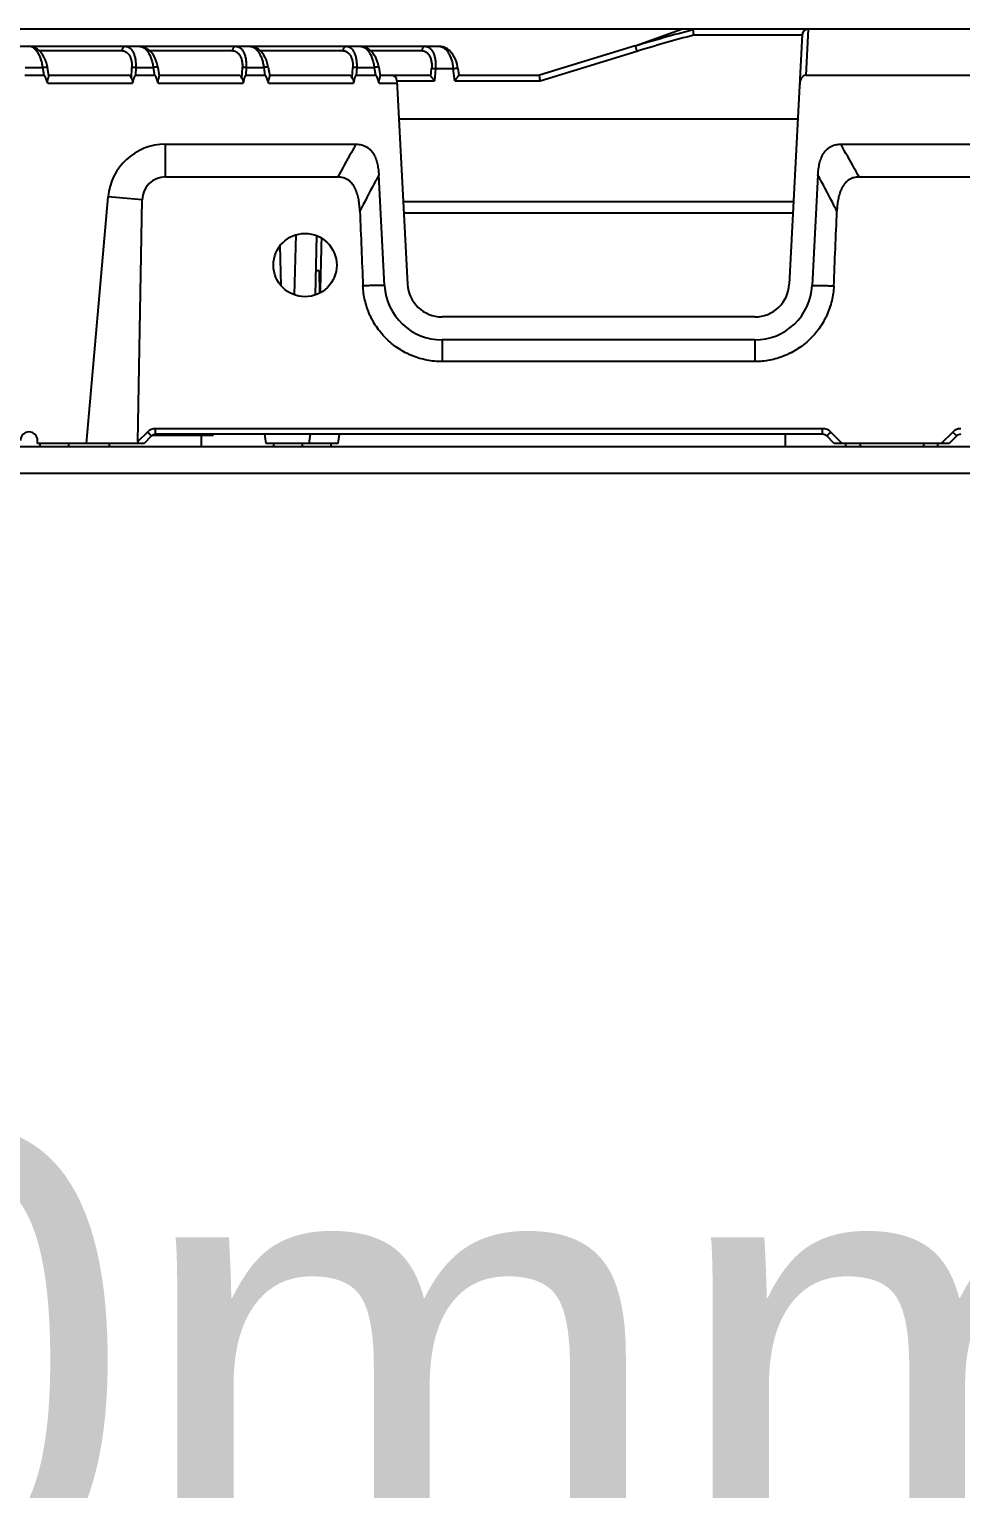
# Model space of a CAD drawing. Header units: millimetres. Extents: x 620 to 19791, y 2539 to 6969.
# Drawn here: x 1534 to 1615, y 4128 to 4254.8 of the extents above; entities that cross this region are included whole.
import ezdxf

# ---------------------------------------------------------------- set-up
doc = ezdxf.new("R2010")
doc.units = ezdxf.units.MM
doc.layers.add('02___PRT_ALL_AXES', color=7, linetype='Continuous')
doc.styles.get("Standard").update_dxf_attribs({"font": 'arial.ttf'})
doc.dimstyles.new('缩小5倍', dxfattribs={"dimtxt": 40, "dimasz": 20, "dimexe": 1, "dimexo": 0.2, "dimgap": 0, "dimtad": 1, "dimtoh": 1, "dimdec": 1, "dimzin": 9, "dimdsep": 46, "dimtxsty": 'Standard', "dimblk": '_FILLED', "dimcen": 0.2, "dimclrd": 256, "dimclre": 256, "dimclrt": 256, "dimadec": 1, "dimazin": 2, "dimtfac": 1, "dimtdec": 1, "dimtofl": 0, "dimtmove": 0, "dimatfit": 3, "dimldrblk": '_FILLED', "dimfxl": 1, "dimtolj": 1, "dimtzin": 0, "dimarcsym": 0})

# ---------------------------------------------------------------- blocks, each defined once
blk = doc.blocks.new('_FILLED')
at = {"color": 0, "linetype": 'ByBlock'}
blk.add_solid([(0, 0), (-1, 0.15), (-1, -0.15)], dxfattribs=at)
blk = doc.blocks.new('*D7')
at = {"lineweight": -2, "transparency": 16777216}
for p, q in [((1383.99, 3988.58), (1383.99, 4108.16)), ((1403.99, 4107.16), (1963.99, 4107.16)), ((1983.99, 3988.58), (1983.99, 4108.16))]:
    blk.add_line(p, q, dxfattribs=at)
at = {"layer": 'Defpoints', "color": 0, "transparency": 16777216}
for p in [(1983.99, 4107.16), (1383.99, 3988.38), (1983.99, 3988.38)]:
    blk.add_point(p, dxfattribs=at)
at = {"lineweight": -2, "transparency": 16777216, "xscale": 20, "yscale": 20, "zscale": 20, "rotation": 180}
blk.add_blockref('_FILLED', (1383.99, 4107.16), dxfattribs=at)
at = {"lineweight": -2, "transparency": 16777216, "xscale": 20, "yscale": 20, "zscale": 20}
blk.add_blockref('_FILLED', (1983.99, 4107.16), dxfattribs=at)
at = {"lineweight": 5, "transparency": 16777216, "insert": (1683.99, 4133.05), "char_height": 40, "attachment_point": 5}
blk.add_mtext('\\A1;600mm [1\'-11 5/8"]', dxfattribs=at)

msp = doc.modelspace()

# ---------------------------------------------------------------- linework, layer by layer
at = {"color": 7, "linetype": 'Continuous'}
for p, q in [((1952.73259, 4254.79345), (1415.70629, 4254.79345)), ((1586.68191, 4253.35059), (1590.69714, 4254.79345)), ((1591.78644, 4254.30653), (1601.20954, 4254.30653)), ((1601.21022, 4254.31961), (1600.07385, 4232.63644)), ((1601.72002, 4254.79345), (1601.51039, 4250.79345)), ((1569.69023, 4253.29345), (1412.97931, 4253.29345)), ((1534.87053, 4252.92831), (1542.06673, 4252.92831)), ((1544.47515, 4252.92831), (1551.67081, 4252.92831)), ((1554.07923, 4252.92831), (1561.27489, 4252.92831)), ((1563.68331, 4252.92831), (1568.1335, 4252.92831)), ((1586.68191, 4253.35059), (1578.35938, 4250.78505)), ((1578.43307, 4250.30653), (1586.82602, 4252.89379)), ((1533.63028, 4250.79345), (1535.29385, 4250.79345)), ((1533.66265, 4251.46776), (1535.18632, 4251.46776)), ((1535.29385, 4250.79345), (1535.18632, 4251.46776)), ((1535.70492, 4250.7209), (1535.58133, 4251.49589)), ((1535.69335, 4250.79345), (1542.5698, 4250.79345)), ((1542.88621, 4250.5417), (1542.93065, 4251.46776)), ((1543.26673, 4251.46776), (1543.23436, 4250.79345)), ((1543.23436, 4250.79345), (1544.89794, 4250.79345)), ((1543.26673, 4251.46776), (1544.7904, 4251.46776)), ((1544.7904, 4251.46776), (1544.89794, 4250.79345)), ((1545.18541, 4251.49589), (1545.309, 4250.7209)), ((1545.29743, 4250.79345), (1552.17388, 4250.79345)), ((1552.49029, 4250.5417), (1552.53474, 4251.46776)), ((1552.87081, 4251.46776), (1552.83844, 4250.79345)), ((1552.83844, 4250.79345), (1554.50202, 4250.79345)), ((1552.87081, 4251.46776), (1554.39448, 4251.46776)), ((1554.39448, 4251.46776), (1554.50202, 4250.79345)), ((1554.78949, 4251.49589), (1554.91308, 4250.7209)), ((1554.90151, 4250.79345), (1561.77796, 4250.79345)), ((1562.09437, 4250.5417), (1562.13882, 4251.46776)), ((1562.47489, 4251.46776), (1562.44252, 4250.79345)), ((1562.44252, 4250.79345), (1564.1061, 4250.79345)), ((1562.47489, 4251.46776), (1563.99857, 4251.46776)), ((1563.99857, 4251.46776), (1564.1061, 4250.79345)), ((1564.39357, 4251.49589), (1564.51716, 4250.7209)), ((1564.50559, 4250.79345), (1568.74826, 4250.79345)), ((1565.96952, 4250.31961), (1566.89625, 4232.63644)), ((1565.9702, 4250.30653), (1569.23644, 4250.30653)), ((1568.93161, 4250.6899), (1568.99083, 4251.37019)), ((1569.32691, 4251.3458), (1569.23644, 4250.30653)), ((1570.87082, 4251.3458), (1569.32691, 4251.3458)), ((1570.99597, 4250.30653), (1570.87082, 4251.3458)), ((1570.99597, 4250.30653), (1578.43307, 4250.30653)), ((1571.26796, 4251.38315), (1571.33991, 4250.78557)), ((1571.33991, 4250.79345), (1578.32863, 4250.79345)), ((1601.51039, 4250.79345), (1631.88589, 4250.79345)), ((1535.61963, 4250.09345), (1542.98844, 4250.09345)), ((1545.22371, 4250.09345), (1552.59252, 4250.09345)), ((1554.82779, 4250.09345), (1562.19661, 4250.09345)), ((1564.43188, 4250.09345), (1565.98137, 4250.09345)), ((1566.14383, 4246.99345), (1600.82627, 4246.99345)), ((1545.84141, 4241.95075), (1545.84141, 4244.79345)), ((1545.84141, 4244.79345), (1562.42832, 4244.79345)), ((1604.54178, 4244.79345), (1665.43641, 4244.79345)), ((1545.84141, 4241.95075), (1560.82038, 4241.95075)), ((1564.89899, 4232.53177), (1564.39745, 4242.10182)), ((1602.57266, 4242.10182), (1602.07111, 4232.53177)), ((1606.14972, 4241.95075), (1662.7193, 4241.95075)), ((1538.98505, 4218.79345), (1540.86044, 4240.22923)), ((1543.82906, 4239.9695), (1540.86044, 4240.22923)), ((1543.452, 4218.95441), (1543.82906, 4239.9695)), ((1600.44894, 4239.79345), (1566.52117, 4239.79345)), ((1600.39653, 4238.79345), (1566.57358, 4238.79345)), ((1557.16875, 4236.91425), (1557.0326, 4231.71506)), ((1558.9808, 4236.85547), (1558.8727, 4231.69487)), ((1555.91743, 4232.48165), (1555.82561, 4235.98807)), ((1559.19938, 4233.79345), (1558.91666, 4233.79345)), ((1559.19938, 4233.79345), (1559.23829, 4231.84728)), ((1597.07797, 4229.79345), (1569.89214, 4229.79345)), ((1569.89214, 4227.79345), (1569.89214, 4225.91057)), ((1597.07797, 4227.79345), (1569.89214, 4227.79345)), ((1597.07797, 4227.79345), (1597.07797, 4225.91057)), ((1597.07797, 4225.91057), (1569.89214, 4225.91057)), ((1544.99216, 4219.59345), (1544.99216, 4220.08036)), ((1602.97795, 4220.08036), (1544.99216, 4220.08036)), ((1602.97795, 4219.59345), (1602.97795, 4220.08036)), ((1534.73505, 4218.79345), (1534.73505, 4219.04345)), ((1543.98505, 4218.79345), (1534.73505, 4218.79345)), ((1534.91505, 4218.79345), (1534.91505, 4218.49345)), ((1537.41505, 4218.79345), (1537.41505, 4218.49345)), ((1540.98505, 4218.49345), (1540.98505, 4218.79345)), ((1544.28505, 4219.78746), (1543.452, 4218.95441)), ((1544.6386, 4219.447), (1543.98505, 4218.79345)), ((1549.98505, 4219.49345), (1544.69275, 4219.49345)), ((1602.97795, 4219.59345), (1544.99216, 4219.59345)), ((1548.98505, 4218.49345), (1548.98505, 4219.49345)), ((1549.98505, 4219.49345), (1549.98505, 4219.59345)), ((1554.61765, 4218.79345), (1554.50087, 4219.59345)), ((1560.85245, 4218.79345), (1554.61765, 4218.79345)), ((1555.23505, 4218.79345), (1555.23505, 4218.49345)), ((1557.73505, 4218.79345), (1557.73505, 4218.49345)), ((1558.35245, 4218.79345), (1558.46923, 4219.59345)), ((1560.23505, 4218.79345), (1560.23505, 4218.49345)), ((1560.85245, 4218.79345), (1560.96923, 4219.59345)), ((1599.73505, 4219.59345), (1599.73505, 4218.49345)), ((1603.98505, 4218.79345), (1603.3315, 4219.447)), ((1604.67907, 4218.79345), (1603.68505, 4219.78746)), ((1613.98505, 4218.79345), (1603.98505, 4218.79345)), ((1604.98505, 4218.49345), (1604.98505, 4218.79345)), ((1606.23505, 4218.79345), (1606.23505, 4218.49345)), ((1611.73505, 4218.79345), (1611.73505, 4218.49345)), ((1612.98505, 4218.49345), (1612.98505, 4218.79345)), ((1614.28505, 4219.78746), (1613.29104, 4218.79345)), ((1614.6386, 4219.447), (1613.98505, 4218.79345)), ((1983.98505, 4218.49345), (1383.98505, 4218.49345)), ((1983.98505, 4216.19345), (1383.98505, 4216.19345))]:
    msp.add_line(p, q, dxfattribs=at)
for points in [[(1535.58133, 4251.49589), (1535.55601, 4251.6337), (1535.49783, 4251.86573), (1535.41888, 4252.09681), (1535.31897, 4252.32146), (1535.19845, 4252.53434), (1535.05782, 4252.73063), (1534.89782, 4252.90553), (1534.72113, 4253.053), (1534.53197, 4253.16769), (1534.33613, 4253.24591), (1534.14095, 4253.28644), (1534.01955, 4253.29345)], [(1545.18541, 4251.49589), (1545.15849, 4251.64136), (1545.0997, 4251.8732), (1545.02021, 4252.10381), (1544.91981, 4252.32787), (1544.79881, 4252.54016), (1544.65762, 4252.73591), (1544.49689, 4252.91033), (1544.31935, 4253.05718), (1544.12944, 4253.17097), (1543.93318, 4253.248), (1543.73819, 4253.28721), (1543.62363, 4253.29345)], [(1554.78949, 4251.49589), (1554.76257, 4251.64136), (1554.70378, 4251.8732), (1554.62429, 4252.10381), (1554.5239, 4252.32787), (1554.40289, 4252.54016), (1554.2617, 4252.73591), (1554.10097, 4252.91033), (1553.92343, 4253.05718), (1553.73352, 4253.17097), (1553.53726, 4253.248), (1553.34227, 4253.28721), (1553.22771, 4253.29345)], [(1564.39357, 4251.49589), (1564.36665, 4251.64136), (1564.30786, 4251.8732), (1564.22837, 4252.10381), (1564.12798, 4252.32787), (1564.00697, 4252.54016), (1563.86578, 4252.73591), (1563.70505, 4252.91033), (1563.52751, 4253.05718), (1563.3376, 4253.17097), (1563.14134, 4253.248), (1562.94635, 4253.28721), (1562.8318, 4253.29345)], [(1571.26796, 4251.38315), (1571.24837, 4251.51918), (1571.20207, 4251.74253), (1571.13705, 4251.96628), (1571.05297, 4252.18612), (1570.94989, 4252.39769), (1570.82801, 4252.59691), (1570.68756, 4252.77991), (1570.52954, 4252.94195), (1570.35688, 4253.07743), (1570.17363, 4253.18185), (1569.98512, 4253.25226), (1569.79809, 4253.28793), (1569.68996, 4253.29345)]]:
    msp.add_lwpolyline(points, dxfattribs=at)
for centre, radius, start, end in [((1601.70954, 4254.29345), 0.5, 90, 177), ((1565.4702, 4250.29345), 0.5, 3, 90), ((1545.84141, 4239.79345), 5, 90, 175), ((3896.62019, 4332.78893), 2335.75518, 182.3018954, 182.46118418), ((-676.01883, 4330.55815), 2282.0776, 357.5369495, 357.69998496), ((1569.89214, 4232.79345), 5, 183.000005, 269.999995), ((1569.89214, 4232.79345), 3, 183, 270), ((1597.07797, 4232.79345), 3, 270, 357), ((1597.07796, 4232.79345), 5, 270.0000065, 356.9999935), ((1544.99216, 4219.08036), 1, 90.0000335, 134.9999665), ((1602.97795, 4219.08036), 1, 45.00003, 89.99997), ((1614.99216, 4219.08036), 1, 90.0000335, 134.9999665), ((1533.98505, 4219.04345), 0.75, 0, 180), ((1544.99216, 4219.09345), 0.5, 90, 135.0004967), ((1602.97795, 4219.09345), 0.5, 45, 90), ((1614.99216, 4219.09345), 0.5, 90, 135.0004967)]:
    msp.add_arc(centre, radius, start, end, dxfattribs=at)
for centre, major_axis, ratio, start_param, end_param in [((1536.02018, 4246.20396), (-0.73182, 4.58905), 0.086076324, -0.573307085, -0.013725796), ((1542.49719, 4250.09345), (0.12007, 0.69595), 0.625869331, -0.76826111, 0.10756033), ((1543.01575, 4246.20396), (0.22028, 4.58945), 0.087056281, 0.004178497, 0.563759786), ((1545.62427, 4246.20396), (0.73182, -4.58905), 0.086076324, 2.568285568, 3.127866857), ((1552.10127, 4250.09345), (0.12007, 0.69595), 0.625869331, -0.76826111, 0.10756033), ((1552.61983, 4246.20396), (0.22028, 4.58945), 0.087056281, 0.004178497, 0.563759786), ((1555.22835, 4246.20396), (0.73182, -4.58905), 0.086076324, 2.568285568, 3.127866857), ((1561.70535, 4250.09345), (0.12007, 0.69595), 0.625869331, -0.76826111, 0.10756033), ((1562.22391, 4246.20396), (0.22028, 4.58945), 0.087056281, 0.004178497, 0.563759786), ((1564.83243, 4246.20396), (0.73182, -4.58905), 0.086076324, 2.568285568, 3.127866857), ((1568.69639, 4250.29345), (0.08576, 0.49711), 0.625869331, -0.547661598, 0.10756033), ((1576.6983, 4250.29345), (1.66094, 0.49217), 0.053072148, -0.006283787, 0.177225983), ((1601.48244, 4249.96011), (-0.04365, -0.83292), 0.599473352, -3.110185917, -1.570796327), ((1545.84141, 4239.93322), (0, 2.01753), 0.997597154, 0, 1.552812465), ((1563.28198, 4375.6765), (5.37161, 206.35637), 0.001707339, -3.973074924, -3.941315843), ((1544.80489, 4220.32039), (1.30339, 1.51207), 0.239966357, -3.422650432, -3.086716586)]:
    msp.add_ellipse(centre, major_axis=major_axis, ratio=ratio, start_param=start_param, end_param=end_param, dxfattribs=at)
for points, knots in [([(1586.68191, 4253.35059), (1587.51713, 4253.60544), (1589.19326, 4254.09664), (1590.88055, 4254.54816), (1591.72693, 4254.76302)], [0, 0, 0, 0, 0.500002377, 1, 1, 1, 1]), ([(1586.82602, 4252.89379), (1587.64754, 4253.14703), (1589.29584, 4253.63659), (1590.95453, 4254.08986), (1591.78644, 4254.30653)], [0, 0, 0, 0, 0.50000004, 1, 1, 1, 1]), ([(1591.72693, 4254.76302), (1591.72672, 4254.76458), (1591.72573, 4254.76775), (1591.72278, 4254.77196), (1591.71858, 4254.77565), (1591.71115, 4254.78014), (1591.69949, 4254.78447), (1591.68346, 4254.78812), (1591.66536, 4254.7907), (1591.64576, 4254.79236), (1591.62501, 4254.79328), (1591.61083, 4254.79345), (1591.60361, 4254.79345)], [0, 0, 0, 0, 0.035718772, 0.073246981, 0.114648883, 0.160960152, 0.268404702, 0.393234811, 0.53157375, 0.680323598, 0.837028206, 1, 1, 1, 1]), ([(1591.78644, 4254.30653), (1591.7802, 4254.35522), (1591.76826, 4254.44796), (1591.75164, 4254.57627), (1591.73809, 4254.67976), (1591.7302, 4254.73917), (1591.72693, 4254.76302)], [0, 0, 0, 0, 0.319838321, 0.609398606, 0.843159874, 1, 1, 1, 1]), ([(1535.18632, 4251.46776), (1535.16973, 4251.5978), (1535.13562, 4251.78964), (1535.07157, 4252.03714), (1535.01636, 4252.21188), (1534.95424, 4252.3764), (1534.88598, 4252.52955), (1534.81237, 4252.67037), (1534.73415, 4252.79811), (1534.65205, 4252.91218), (1534.56672, 4253.01211), (1534.47879, 4253.09752), (1534.38884, 4253.1681), (1534.29742, 4253.22355), (1534.20504, 4253.2636), (1534.11229, 4253.28789), (1534.04996, 4253.29345), (1534.01938, 4253.29345)], [0, 0, 0, 0, 0.16957014, 0.251447085, 0.330570642, 0.406472932, 0.478802741, 0.547312607, 0.611855328, 0.672376671, 0.728913658, 0.781599616, 0.830672797, 0.876487092, 0.919529867, 0.960445016, 1, 1, 1, 1]), ([(1542.4028, 4253.29345), (1542.38195, 4253.29345), (1542.3398, 4253.28877), (1542.27912, 4253.26808), (1542.22282, 4253.23448), (1542.17285, 4253.18925), (1542.13085, 4253.13399), (1542.09819, 4253.07062), (1542.07594, 4253.0013), (1542.06854, 4252.95282), (1542.06673, 4252.92831)], [0, 0, 0, 0, 0.11492519, 0.231416925, 0.350710234, 0.473658247, 0.600535266, 0.7310756, 0.864601761, 1, 1, 1, 1]), ([(1542.06673, 4252.92831), (1542.09538, 4252.92831), (1542.15286, 4252.92449), (1542.23794, 4252.90699), (1542.32119, 4252.87757), (1542.40202, 4252.83614), (1542.47984, 4252.78257), (1542.55402, 4252.71682), (1542.6239, 4252.63887), (1542.71301, 4252.51506), (1542.78688, 4252.37004), (1542.84506, 4252.20891), (1542.88168, 4252.07451), (1542.90924, 4251.93142), (1542.93338, 4251.72863), (1542.93568, 4251.57258), (1542.93065, 4251.46776)], [0, 0, 0, 0, 0.045643316, 0.091433169, 0.13796592, 0.185863362, 0.235715114, 0.288067937, 0.343406141, 0.402132086, 0.530696787, 0.600893565, 0.674876399, 0.752346387, 0.83282106, 1, 1, 1, 1]), ([(1542.4028, 4253.29345), (1542.43229, 4253.29345), (1542.49177, 4253.28834), (1542.57941, 4253.26503), (1542.66471, 4253.22608), (1542.73219, 4253.18139), (1542.78426, 4253.13846), (1542.83693, 4253.08877), (1542.90011, 4253.01648), (1542.96969, 4252.9163), (1543.03376, 4252.80144), (1543.09161, 4252.67242), (1543.14253, 4252.52997), (1543.18582, 4252.37506), (1543.22082, 4252.20895), (1543.24696, 4252.03318), (1543.26964, 4251.78535), (1543.27163, 4251.59549), (1543.26673, 4251.46776)], [0, 0, 0, 0, 0.040065718, 0.08063176, 0.122622046, 0.166908779, 0.190164214, 0.214259526, 0.265219953, 0.320264691, 0.379691955, 0.443652557, 0.51214909, 0.5850352, 0.662012641, 0.742639556, 0.826332799, 1, 1, 1, 1]), ([(1543.62346, 4253.29345), (1543.65404, 4253.29345), (1543.71637, 4253.28789), (1543.80912, 4253.2636), (1543.90151, 4253.22355), (1543.99293, 4253.1681), (1544.08288, 4253.09752), (1544.17081, 4253.01211), (1544.25613, 4252.91218), (1544.33824, 4252.79811), (1544.41645, 4252.67037), (1544.49006, 4252.52955), (1544.55832, 4252.37641), (1544.62044, 4252.21188), (1544.67565, 4252.03714), (1544.7397, 4251.78964), (1544.77381, 4251.59781), (1544.7904, 4251.46776)], [0, 0, 0, 0, 0.039555244, 0.080470972, 0.123514067, 0.169328706, 0.218402322, 0.271088507, 0.327625412, 0.388146271, 0.452688229, 0.521197247, 0.593526158, 0.669427444, 0.748550362, 0.830427205, 1, 1, 1, 1]), ([(1552.00688, 4253.29345), (1551.98603, 4253.29345), (1551.94388, 4253.28877), (1551.8832, 4253.26808), (1551.8269, 4253.23448), (1551.77693, 4253.18925), (1551.73493, 4253.13399), (1551.70227, 4253.07062), (1551.68002, 4253.0013), (1551.67262, 4252.95282), (1551.67081, 4252.92831)], [0, 0, 0, 0, 0.11492519, 0.231416925, 0.350710234, 0.473658247, 0.600535266, 0.7310756, 0.864601761, 1, 1, 1, 1]), ([(1551.67081, 4252.92831), (1551.69946, 4252.92831), (1551.75694, 4252.92449), (1551.84202, 4252.90699), (1551.92527, 4252.87757), (1552.0061, 4252.83614), (1552.08392, 4252.78257), (1552.1581, 4252.71682), (1552.22798, 4252.63887), (1552.31709, 4252.51506), (1552.39096, 4252.37004), (1552.44914, 4252.20891), (1552.48576, 4252.07451), (1552.51333, 4251.93142), (1552.53746, 4251.72863), (1552.53977, 4251.57258), (1552.53474, 4251.46776)], [0, 0, 0, 0, 0.045643316, 0.091433169, 0.13796592, 0.185863362, 0.235715114, 0.288067937, 0.343406141, 0.402132086, 0.530696787, 0.600893565, 0.674876399, 0.752346387, 0.83282106, 1, 1, 1, 1]), ([(1552.00688, 4253.29345), (1552.03637, 4253.29345), (1552.09585, 4253.28834), (1552.18349, 4253.26503), (1552.26879, 4253.22608), (1552.33627, 4253.18139), (1552.38834, 4253.13846), (1552.44101, 4253.08877), (1552.50419, 4253.01648), (1552.57377, 4252.9163), (1552.63784, 4252.80144), (1552.69569, 4252.67242), (1552.74661, 4252.52997), (1552.7899, 4252.37506), (1552.8249, 4252.20895), (1552.85104, 4252.03318), (1552.87372, 4251.78535), (1552.87571, 4251.59549), (1552.87081, 4251.46776)], [0, 0, 0, 0, 0.040065718, 0.08063176, 0.122622046, 0.166908779, 0.190164214, 0.214259526, 0.265219953, 0.320264691, 0.379691955, 0.443652557, 0.51214909, 0.5850352, 0.662012641, 0.742639556, 0.826332799, 1, 1, 1, 1]), ([(1553.22754, 4253.29345), (1553.25812, 4253.29345), (1553.32046, 4253.28789), (1553.4132, 4253.2636), (1553.50559, 4253.22355), (1553.59701, 4253.1681), (1553.68696, 4253.09752), (1553.77489, 4253.01211), (1553.86022, 4252.91218), (1553.94232, 4252.79811), (1554.02053, 4252.67037), (1554.09414, 4252.52955), (1554.1624, 4252.37641), (1554.22452, 4252.21188), (1554.27973, 4252.03714), (1554.34378, 4251.78964), (1554.3779, 4251.59781), (1554.39448, 4251.46776)], [0, 0, 0, 0, 0.039555244, 0.080470972, 0.123514067, 0.169328706, 0.218402322, 0.271088507, 0.327625412, 0.388146271, 0.452688229, 0.521197247, 0.593526158, 0.669427444, 0.748550362, 0.830427205, 1, 1, 1, 1]), ([(1561.61097, 4253.29345), (1561.59011, 4253.29345), (1561.54797, 4253.28877), (1561.48728, 4253.26808), (1561.43098, 4253.23448), (1561.38101, 4253.18925), (1561.33902, 4253.13399), (1561.30635, 4253.07062), (1561.2841, 4253.0013), (1561.2767, 4252.95282), (1561.27489, 4252.92831)], [0, 0, 0, 0, 0.11492519, 0.231416925, 0.350710234, 0.473658247, 0.600535266, 0.7310756, 0.864601761, 1, 1, 1, 1]), ([(1561.27489, 4252.92831), (1561.30354, 4252.92831), (1561.36102, 4252.92449), (1561.4461, 4252.90699), (1561.52935, 4252.87757), (1561.61018, 4252.83614), (1561.68801, 4252.78257), (1561.76219, 4252.71682), (1561.83206, 4252.63887), (1561.92117, 4252.51506), (1561.99504, 4252.37004), (1562.05322, 4252.20891), (1562.08984, 4252.07451), (1562.11741, 4251.93142), (1562.14155, 4251.72863), (1562.14385, 4251.57258), (1562.13882, 4251.46776)], [0, 0, 0, 0, 0.045643316, 0.091433169, 0.13796592, 0.185863362, 0.235715114, 0.288067937, 0.343406141, 0.402132086, 0.530696787, 0.600893565, 0.674876399, 0.752346387, 0.83282106, 1, 1, 1, 1]), ([(1561.61097, 4253.29345), (1561.64046, 4253.29345), (1561.69993, 4253.28834), (1561.78757, 4253.26503), (1561.87287, 4253.22608), (1561.94035, 4253.18139), (1561.99242, 4253.13846), (1562.04509, 4253.08877), (1562.10827, 4253.01648), (1562.17785, 4252.9163), (1562.24192, 4252.80144), (1562.29977, 4252.67242), (1562.35069, 4252.52997), (1562.39398, 4252.37506), (1562.42899, 4252.20895), (1562.45512, 4252.03318), (1562.4778, 4251.78535), (1562.47979, 4251.59549), (1562.47489, 4251.46776)], [0, 0, 0, 0, 0.040065718, 0.08063176, 0.122622046, 0.166908779, 0.190164214, 0.214259526, 0.265219953, 0.320264691, 0.379691955, 0.443652557, 0.51214909, 0.5850352, 0.662012641, 0.742639556, 0.826332799, 1, 1, 1, 1]), ([(1562.83162, 4253.29345), (1562.8622, 4253.29345), (1562.92454, 4253.28789), (1563.01729, 4253.2636), (1563.10967, 4253.22355), (1563.20109, 4253.1681), (1563.29104, 4253.09752), (1563.37897, 4253.01211), (1563.4643, 4252.91218), (1563.5464, 4252.79811), (1563.62461, 4252.67037), (1563.69822, 4252.52955), (1563.76648, 4252.37641), (1563.82861, 4252.21188), (1563.88381, 4252.03714), (1563.94786, 4251.78964), (1563.98198, 4251.59781), (1563.99857, 4251.46776)], [0, 0, 0, 0, 0.039555244, 0.080470972, 0.123514067, 0.169328706, 0.218402322, 0.271088507, 0.327625412, 0.388146271, 0.452688229, 0.521197247, 0.593526158, 0.669427444, 0.748550362, 0.830427205, 1, 1, 1, 1]), ([(1568.46957, 4253.29345), (1568.44872, 4253.29345), (1568.40657, 4253.28877), (1568.34589, 4253.26808), (1568.28959, 4253.23448), (1568.23962, 4253.18925), (1568.19762, 4253.13399), (1568.16496, 4253.07062), (1568.14271, 4253.0013), (1568.13531, 4252.95282), (1568.1335, 4252.92831)], [0, 0, 0, 0, 0.11492519, 0.231416924, 0.350710233, 0.473658246, 0.600535265, 0.731075599, 0.864601761, 1, 1, 1, 1]), ([(1568.1335, 4252.92831), (1568.16324, 4252.92831), (1568.22293, 4252.92419), (1568.31121, 4252.9053), (1568.39747, 4252.87356), (1568.48104, 4252.82883), (1568.56125, 4252.77102), (1568.6374, 4252.70006), (1568.70871, 4252.61597), (1568.77437, 4252.51886), (1568.8335, 4252.40902), (1568.88517, 4252.28698), (1568.92843, 4252.15354), (1568.9624, 4252.0099), (1568.98627, 4251.85762), (1569.00403, 4251.64354), (1569.00037, 4251.4797), (1568.99083, 4251.37019)], [0, 0, 0, 0, 0.045036039, 0.090246577, 0.136266343, 0.183754813, 0.233334219, 0.285575624, 0.340977319, 0.399942662, 0.462758096, 0.529569338, 0.600358015, 0.674918199, 0.752846661, 0.833543, 1, 1, 1, 1]), ([(1568.46957, 4253.29345), (1568.50022, 4253.29345), (1568.56208, 4253.28792), (1568.6531, 4253.26271), (1568.74153, 4253.22059), (1568.81121, 4253.17233), (1568.86486, 4253.12602), (1568.91913, 4253.0723), (1568.98396, 4252.9942), (1569.05486, 4252.88613), (1569.1196, 4252.76236), (1569.17737, 4252.62354), (1569.2274, 4252.47057), (1569.2689, 4252.30465), (1569.30117, 4252.12733), (1569.32362, 4251.94048), (1569.34003, 4251.67898), (1569.33621, 4251.47948), (1569.32691, 4251.3458)], [0, 0, 0, 0, 0.039451788, 0.079454296, 0.120986584, 0.164964453, 0.188130995, 0.212183377, 0.26319682, 0.318474164, 0.37829248, 0.442766072, 0.511844839, 0.585313543, 0.662790758, 0.74373858, 0.827472525, 1, 1, 1, 1]), ([(1569.69023, 4253.29345), (1569.722, 4253.29345), (1569.78683, 4253.28744), (1569.88319, 4253.26122), (1569.97909, 4253.21803), (1570.07387, 4253.15827), (1570.16695, 4253.08225), (1570.25773, 4252.99032), (1570.34554, 4252.88283), (1570.42969, 4252.76023), (1570.50941, 4252.62308), (1570.58389, 4252.47209), (1570.65228, 4252.3082), (1570.7137, 4252.13254), (1570.76726, 4251.94656), (1570.82763, 4251.68473), (1570.85766, 4251.48246), (1570.87082, 4251.3458)], [0, 0, 0, 0, 0.03902736, 0.079477824, 0.122162934, 0.167750865, 0.216739197, 0.269482406, 0.326208328, 0.387032658, 0.451967817, 0.520923776, 0.593705643, 0.670005712, 0.749400118, 0.831337641, 1, 1, 1, 1]), ([(1586.68191, 4253.35059), (1586.68443, 4253.34348), (1586.69063, 4253.32487), (1586.70172, 4253.29079), (1586.7164, 4253.24487), (1586.73427, 4253.18844), (1586.75479, 4253.12312), (1586.78577, 4253.02394), (1586.8097, 4252.9467), (1586.82602, 4252.89379)], [0, 0, 0, 0, 0.047285207, 0.122833611, 0.224456382, 0.349226281, 0.493544597, 0.653227193, 1, 1, 1, 1]), ([(1535.18632, 4251.46776), (1535.21176, 4251.47178), (1535.26167, 4251.47926), (1535.33427, 4251.48887), (1535.40128, 4251.49642), (1535.45249, 4251.50097), (1535.48878, 4251.50327), (1535.51186, 4251.50426), (1535.53185, 4251.50459), (1535.54651, 4251.50431), (1535.55654, 4251.50369), (1535.56277, 4251.50309), (1535.56812, 4251.50232), (1535.57256, 4251.5014), (1535.57612, 4251.50033), (1535.57878, 4251.4991), (1535.58061, 4251.49769), (1535.58124, 4251.49646), (1535.58133, 4251.49589)], [0, 0, 0, 0, 0.193419395, 0.379073991, 0.550019431, 0.699880327, 0.76513457, 0.823128723, 0.873335414, 0.915342407, 0.93316518, 0.948834519, 0.962340975, 0.973690148, 0.982922734, 0.990153218, 0.995642761, 1, 1, 1, 1]), ([(1535.61963, 4250.09345), (1535.61491, 4250.10922), (1535.60897, 4250.13324), (1535.60369, 4250.1657), (1535.60035, 4250.19818), (1535.59961, 4250.23866), (1535.60374, 4250.28646), (1535.61162, 4250.33284), (1535.62534, 4250.39166), (1535.64593, 4250.46053), (1535.66738, 4250.52617), (1535.68258, 4250.57534), (1535.69214, 4250.60917), (1535.69973, 4250.64076), (1535.70485, 4250.66991), (1535.70705, 4250.69641), (1535.70615, 4250.71316), (1535.70492, 4250.7209)], [0, 0, 0, 0, 0.076840993, 0.115180779, 0.153369286, 0.229102581, 0.30369692, 0.376907838, 0.448425962, 0.58537254, 0.712087914, 0.770664738, 0.825488805, 0.876121702, 0.922182812, 0.96343718, 1, 1, 1, 1]), ([(1542.88621, 4250.5417), (1542.90007, 4250.50928), (1542.92193, 4250.45976), (1542.94947, 4250.39148), (1542.96903, 4250.33644), (1542.98514, 4250.27858), (1542.99541, 4250.21802), (1542.99731, 4250.15563), (1542.99229, 4250.11404), (1542.98844, 4250.09345)], [0, 0, 0, 0, 0.226290437, 0.347287768, 0.472393162, 0.600928216, 0.732224561, 0.86557732, 1, 1, 1, 1]), ([(1543.26673, 4251.46776), (1543.23381, 4251.46933), (1543.17001, 4251.47169), (1543.07925, 4251.473), (1543.00997, 4251.47215), (1542.96176, 4251.47008), (1542.94049, 4251.46862), (1542.93065, 4251.46776)], [0, 0, 0, 0, 0.293997574, 0.569543926, 0.80975265, 0.911947813, 1, 1, 1, 1]), ([(1545.18541, 4251.49589), (1545.18532, 4251.49646), (1545.18469, 4251.49769), (1545.18286, 4251.4991), (1545.1802, 4251.50033), (1545.17665, 4251.5014), (1545.1722, 4251.50232), (1545.16685, 4251.50309), (1545.16062, 4251.50369), (1545.15059, 4251.50431), (1545.13594, 4251.50459), (1545.11594, 4251.50426), (1545.09286, 4251.50327), (1545.05657, 4251.50097), (1545.00537, 4251.49642), (1544.93836, 4251.48887), (1544.86575, 4251.47926), (1544.81584, 4251.47178), (1544.7904, 4251.46776)], [0, 0, 0, 0, 0.004357281, 0.009846854, 0.017077358, 0.026309958, 0.037659139, 0.0511656, 0.066834942, 0.084657717, 0.126664708, 0.176871394, 0.234865538, 0.300119771, 0.449980642, 0.620926056, 0.806580627, 1, 1, 1, 1]), ([(1545.22371, 4250.09345), (1545.21899, 4250.10922), (1545.21305, 4250.13324), (1545.20777, 4250.1657), (1545.20443, 4250.19818), (1545.20369, 4250.23866), (1545.20782, 4250.28646), (1545.2157, 4250.33284), (1545.22943, 4250.39166), (1545.25001, 4250.46053), (1545.27146, 4250.52617), (1545.28666, 4250.57534), (1545.29622, 4250.60917), (1545.30381, 4250.64076), (1545.30894, 4250.66991), (1545.31113, 4250.69641), (1545.31023, 4250.71316), (1545.309, 4250.7209)], [0, 0, 0, 0, 0.076840999, 0.115180787, 0.153369293, 0.229102578, 0.303696917, 0.376907844, 0.448425971, 0.585372544, 0.712087911, 0.770664733, 0.825488798, 0.876121695, 0.922182808, 0.963437178, 1, 1, 1, 1]), ([(1552.49029, 4250.5417), (1552.50415, 4250.50928), (1552.52601, 4250.45976), (1552.55355, 4250.39148), (1552.57311, 4250.33644), (1552.58922, 4250.27858), (1552.59949, 4250.21802), (1552.60139, 4250.15564), (1552.59637, 4250.11404), (1552.59252, 4250.09345)], [0, 0, 0, 0, 0.2262896, 0.347283779, 0.472385647, 0.600919187, 0.732213699, 0.865570088, 1, 1, 1, 1]), ([(1552.87081, 4251.46776), (1552.83789, 4251.46933), (1552.77409, 4251.47169), (1552.68333, 4251.473), (1552.61405, 4251.47215), (1552.56585, 4251.47008), (1552.54457, 4251.46862), (1552.53474, 4251.46776)], [0, 0, 0, 0, 0.293997574, 0.569543926, 0.80975265, 0.911947813, 1, 1, 1, 1]), ([(1554.78949, 4251.49589), (1554.7894, 4251.49646), (1554.78877, 4251.49769), (1554.78694, 4251.4991), (1554.78428, 4251.50033), (1554.78073, 4251.5014), (1554.77628, 4251.50232), (1554.77094, 4251.50309), (1554.76471, 4251.50369), (1554.75467, 4251.50431), (1554.74002, 4251.50459), (1554.72002, 4251.50426), (1554.69694, 4251.50327), (1554.66065, 4251.50097), (1554.60945, 4251.49642), (1554.54244, 4251.48887), (1554.46984, 4251.47926), (1554.41992, 4251.47178), (1554.39448, 4251.46776)], [0, 0, 0, 0, 0.004357281, 0.009846854, 0.017077358, 0.026309958, 0.037659139, 0.0511656, 0.066834942, 0.084657717, 0.126664708, 0.176871394, 0.234865538, 0.300119771, 0.449980642, 0.620926056, 0.806580627, 1, 1, 1, 1]), ([(1554.82779, 4250.09345), (1554.82307, 4250.10922), (1554.81713, 4250.13324), (1554.81185, 4250.1657), (1554.80851, 4250.19818), (1554.80778, 4250.23866), (1554.8119, 4250.28646), (1554.81978, 4250.33284), (1554.83351, 4250.39166), (1554.85409, 4250.46053), (1554.87554, 4250.52617), (1554.89074, 4250.57534), (1554.9003, 4250.60917), (1554.90789, 4250.64076), (1554.91302, 4250.66991), (1554.91521, 4250.69641), (1554.91432, 4250.71316), (1554.91308, 4250.7209)], [0, 0, 0, 0, 0.076840999, 0.115180787, 0.153369293, 0.229102578, 0.303696917, 0.376907844, 0.448425971, 0.585372544, 0.712087911, 0.770664733, 0.825488798, 0.876121695, 0.922182808, 0.963437178, 1, 1, 1, 1]), ([(1562.09437, 4250.5417), (1562.10823, 4250.50928), (1562.1301, 4250.45976), (1562.15763, 4250.39148), (1562.17719, 4250.33644), (1562.1933, 4250.27858), (1562.20357, 4250.21802), (1562.20547, 4250.15564), (1562.20046, 4250.11404), (1562.19661, 4250.09345)], [0, 0, 0, 0, 0.2262896, 0.347283779, 0.472385647, 0.600919187, 0.732213699, 0.865570088, 1, 1, 1, 1]), ([(1562.47489, 4251.46776), (1562.44197, 4251.46933), (1562.37817, 4251.47169), (1562.28741, 4251.473), (1562.21814, 4251.47215), (1562.16993, 4251.47008), (1562.14865, 4251.46862), (1562.13882, 4251.46776)], [0, 0, 0, 0, 0.293997574, 0.569543926, 0.80975265, 0.911947813, 1, 1, 1, 1]), ([(1564.39357, 4251.49589), (1564.39348, 4251.49646), (1564.39285, 4251.49769), (1564.39102, 4251.4991), (1564.38836, 4251.50033), (1564.38481, 4251.5014), (1564.38036, 4251.50232), (1564.37502, 4251.50309), (1564.36879, 4251.50369), (1564.35875, 4251.50431), (1564.3441, 4251.50459), (1564.3241, 4251.50426), (1564.30103, 4251.50327), (1564.26473, 4251.50097), (1564.21353, 4251.49642), (1564.14652, 4251.48887), (1564.07392, 4251.47926), (1564.024, 4251.47178), (1563.99857, 4251.46776)], [0, 0, 0, 0, 0.004357281, 0.009846854, 0.017077358, 0.026309958, 0.037659139, 0.0511656, 0.066834942, 0.084657717, 0.126664708, 0.176871394, 0.234865538, 0.300119771, 0.449980642, 0.620926056, 0.806580627, 1, 1, 1, 1]), ([(1564.43188, 4250.09345), (1564.42716, 4250.10922), (1564.42121, 4250.13324), (1564.41593, 4250.1657), (1564.41259, 4250.19818), (1564.41186, 4250.23866), (1564.41598, 4250.28646), (1564.42387, 4250.33284), (1564.43759, 4250.39166), (1564.45817, 4250.46053), (1564.47962, 4250.52617), (1564.49482, 4250.57534), (1564.50439, 4250.60917), (1564.51197, 4250.64076), (1564.5171, 4250.66991), (1564.51929, 4250.69641), (1564.5184, 4250.71316), (1564.51716, 4250.7209)], [0, 0, 0, 0, 0.076840999, 0.115180787, 0.153369293, 0.229102578, 0.303696917, 0.376907844, 0.448425971, 0.585372544, 0.712087911, 0.770664733, 0.825488798, 0.876121695, 0.922182808, 0.963437178, 1, 1, 1, 1]), ([(1568.93161, 4250.6899), (1568.94133, 4250.6765), (1568.96221, 4250.64858), (1569.00819, 4250.58913), (1569.07179, 4250.50944), (1569.15264, 4250.40967), (1569.20823, 4250.34131), (1569.23644, 4250.30653)], [0, 0, 0, 0, 0.101371836, 0.213513285, 0.460333923, 0.725788619, 1, 1, 1, 1]), ([(1569.32691, 4251.3458), (1569.26306, 4251.35135), (1569.17229, 4251.35873), (1569.06023, 4251.36644), (1569.01207, 4251.36922), (1568.99083, 4251.37019)], [0, 0, 0, 0, 0.570594653, 0.810726577, 1, 1, 1, 1]), ([(1571.26796, 4251.38315), (1571.26793, 4251.38338), (1571.26709, 4251.38377), (1571.26567, 4251.38398), (1571.26316, 4251.3842), (1571.25981, 4251.38426), (1571.25549, 4251.38424), (1571.25026, 4251.38409), (1571.24411, 4251.38383), (1571.23414, 4251.3833), (1571.21953, 4251.38234), (1571.19953, 4251.38079), (1571.17638, 4251.37881), (1571.1503, 4251.37642), (1571.12153, 4251.37364), (1571.09036, 4251.37049), (1571.05708, 4251.36701), (1571.00944, 4251.36186), (1570.94714, 4251.35485), (1570.89659, 4251.3489), (1570.87082, 4251.3458)], [0, 0, 0, 0, 0.001752089, 0.005574551, 0.011700777, 0.020164411, 0.030967081, 0.044088553, 0.059497452, 0.077160635, 0.119094378, 0.169484839, 0.227864944, 0.293666303, 0.366269646, 0.444973297, 0.52903297, 0.617627034, 0.805023547, 1, 1, 1, 1]), ([(1570.99597, 4250.30653), (1571.01589, 4250.33204), (1571.05542, 4250.38258), (1571.11381, 4250.45729), (1571.16979, 4250.52941), (1571.21409, 4250.58736), (1571.24695, 4250.63135), (1571.2692, 4250.66177), (1571.28924, 4250.69004), (1571.30664, 4250.71573), (1571.32092, 4250.73837), (1571.33038, 4250.75528), (1571.33576, 4250.76701), (1571.33841, 4250.77415), (1571.3399, 4250.78021), (1571.34011, 4250.78395), (1571.33991, 4250.78557)], [0, 0, 0, 0, 0.163999058, 0.325119144, 0.480498861, 0.626614923, 0.694772158, 0.758720367, 0.817573937, 0.870346931, 0.915932146, 0.953209663, 0.968428975, 0.981268071, 0.991732002, 1, 1, 1, 1]), ([(1578.43307, 4250.30653), (1578.42476, 4250.36167), (1578.40908, 4250.46527), (1578.3902, 4250.5888), (1578.37712, 4250.67349), (1578.36958, 4250.72184), (1578.36387, 4250.75781), (1578.36068, 4250.77749), (1578.35938, 4250.78505)], [0, 0, 0, 0, 0.345470982, 0.64924238, 0.774343709, 0.87645437, 0.952460886, 1, 1, 1, 1]), ([(1562.42832, 4244.79345), (1562.28921, 4244.55922), (1561.73832, 4243.62018), (1561.20742, 4242.66943), (1560.82038, 4241.95075)], [0, 0, 0, 0, 0.250226053, 1, 1, 1, 1]), ([(1562.42832, 4244.79345), (1562.50617, 4244.79345), (1562.66202, 4244.78558), (1562.89284, 4244.7465), (1563.11656, 4244.67698), (1563.32781, 4244.57547), (1563.52122, 4244.4431), (1563.69288, 4244.28364), (1563.84117, 4244.10244), (1563.94575, 4243.9378), (1564.0189, 4243.80028), (1564.08546, 4243.65944), (1564.15706, 4243.4782), (1564.22676, 4243.25511), (1564.28245, 4243.02816), (1564.326, 4242.7986), (1564.37001, 4242.49027), (1564.3893, 4242.25728), (1564.39745, 4242.10182)], [0, 0, 0, 0, 0.06250311, 0.125001079, 0.187490641, 0.249975409, 0.312460906, 0.374950807, 0.43744613, 0.499946596, 0.531209022, 0.562469115, 0.624976774, 0.687484618, 0.749991698, 0.812499072, 0.875006294, 1, 1, 1, 1]), ([(1602.57266, 4242.10182), (1602.58081, 4242.25728), (1602.6001, 4242.49027), (1602.64411, 4242.7986), (1602.68766, 4243.02816), (1602.74335, 4243.25511), (1602.81305, 4243.4782), (1602.88465, 4243.65944), (1602.95121, 4243.80028), (1603.02435, 4243.9378), (1603.12894, 4244.10244), (1603.27723, 4244.28364), (1603.44888, 4244.4431), (1603.6423, 4244.57547), (1603.85355, 4244.67698), (1604.07726, 4244.7465), (1604.30809, 4244.78558), (1604.46394, 4244.79345), (1604.54178, 4244.79345)], [0, 0, 0, 0, 0.124993706, 0.187500928, 0.250008301, 0.312515382, 0.375023226, 0.437530885, 0.468790978, 0.500053404, 0.56255387, 0.625049193, 0.687539094, 0.750024591, 0.812509359, 0.874998921, 0.93749689, 1, 1, 1, 1]), ([(1606.14972, 4241.95075), (1606.02078, 4242.19018), (1605.4997, 4243.14608), (1604.95886, 4244.09122), (1604.54178, 4244.79345)], [0, 0, 0, 0, 0.249791667, 1, 1, 1, 1]), ([(1562.74981, 4238.97368), (1562.74319, 4239.13861), (1562.72686, 4239.38587), (1562.68859, 4239.71386), (1562.65036, 4239.95859), (1562.60113, 4240.20138), (1562.53914, 4240.44127), (1562.46217, 4240.67685), (1562.36767, 4240.90605), (1562.2527, 4241.12584), (1562.11429, 4241.33186), (1561.97729, 4241.48722), (1561.85463, 4241.59799), (1561.75623, 4241.6735), (1561.65193, 4241.74063), (1561.54233, 4241.79871), (1561.42822, 4241.84736), (1561.27133, 4241.89943), (1561.06826, 4241.94083), (1560.90294, 4241.95075), (1560.82038, 4241.95075)], [0, 0, 0, 0, 0.124968421, 0.187461042, 0.24995343, 0.31244655, 0.374942181, 0.437438323, 0.499933818, 0.562427902, 0.624919185, 0.687405907, 0.7186705, 0.749935881, 0.781201491, 0.812467989, 0.843735041, 0.875003511, 0.937496221, 1, 1, 1, 1]), ([(1564.39745, 4242.10182), (1564.25374, 4241.84433), (1563.68579, 4240.81162), (1563.14304, 4239.76507), (1562.74981, 4238.97368)], [0, 0, 0, 0, 0.250196258, 1, 1, 1, 1]), ([(1604.22029, 4238.97368), (1604.08928, 4239.23736), (1603.55877, 4240.28979), (1603.00353, 4241.32978), (1602.57266, 4242.10182)], [0, 0, 0, 0, 0.249826343, 1, 1, 1, 1]), ([(1606.14972, 4241.95075), (1606.06717, 4241.95075), (1605.90184, 4241.94083), (1605.69878, 4241.89943), (1605.54189, 4241.84736), (1605.42778, 4241.79871), (1605.31817, 4241.74063), (1605.21387, 4241.6735), (1605.11548, 4241.59799), (1604.99282, 4241.48722), (1604.85581, 4241.33186), (1604.71741, 4241.12584), (1604.60244, 4240.90605), (1604.50794, 4240.67685), (1604.43097, 4240.44127), (1604.36897, 4240.20138), (1604.31975, 4239.95859), (1604.28152, 4239.71386), (1604.24324, 4239.38587), (1604.22692, 4239.13861), (1604.22029, 4238.97368)], [0, 0, 0, 0, 0.062503779, 0.124996489, 0.156264959, 0.187532011, 0.218798509, 0.250064119, 0.2813295, 0.312594093, 0.375080815, 0.437572098, 0.500066182, 0.562561677, 0.625057819, 0.68755345, 0.75004657, 0.812538958, 0.875031578, 1, 1, 1, 1]), ([(1564.89899, 4232.53177), (1564.74228, 4232.53223), (1564.42886, 4232.53063), (1564.03717, 4232.52333), (1563.72393, 4232.5146), (1563.41082, 4232.50402), (1563.17607, 4232.4938), (1563.01965, 4232.48563)], [0, 0, 0, 0, 0.250064082, 0.500089418, 0.625086549, 0.75007304, 1, 1, 1, 1]), ([(1602.07111, 4232.53177), (1602.22783, 4232.53223), (1602.54125, 4232.53054), (1602.93293, 4232.52315), (1603.24617, 4232.51443), (1603.55929, 4232.50392), (1603.79404, 4232.4938), (1603.95046, 4232.48563)], [0, 0, 0, 0, 0.250064788, 0.500090342, 0.625087134, 0.750073424, 1, 1, 1, 1]), ([(1569.89214, 4225.91057), (1569.67323, 4225.91054), (1569.23499, 4225.9315), (1568.58378, 4226.02531), (1567.94437, 4226.18081), (1567.42624, 4226.36061), (1567.02364, 4226.5335), (1566.62981, 4226.72536), (1566.15544, 4227.00008), (1565.62043, 4227.38238), (1565.1244, 4227.81385), (1564.67188, 4228.29056), (1564.267, 4228.80811), (1563.97227, 4229.26965), (1563.76382, 4229.65427), (1563.57401, 4230.04832), (1563.37241, 4230.55716), (1563.18993, 4231.18785), (1563.06858, 4231.83245), (1563.02898, 4232.26787), (1563.01965, 4232.48563)], [0, 0, 0, 0, 0.062547638, 0.125133128, 0.187713126, 0.250284422, 0.281575396, 0.312863587, 0.375411575, 0.43794398, 0.500464354, 0.562967814, 0.625458218, 0.687933998, 0.719175258, 0.750412686, 0.812863069, 0.875300139, 0.937724698, 1, 1, 1, 1]), ([(1603.95046, 4232.48563), (1603.94111, 4232.26748), (1603.90143, 4231.83164), (1603.7799, 4231.18665), (1603.59729, 4230.55596), (1603.39559, 4230.04715), (1603.20571, 4229.65314), (1602.99719, 4229.26856), (1602.70238, 4228.80708), (1602.2974, 4228.28961), (1601.8448, 4227.81299), (1601.34869, 4227.3816), (1600.8136, 4226.9994), (1600.33918, 4226.72476), (1599.94531, 4226.53297), (1599.54268, 4226.36015), (1599.02454, 4226.18046), (1598.38513, 4226.02509), (1597.73432, 4225.93144), (1597.29649, 4225.91054), (1597.07797, 4225.91057)], [0, 0, 0, 0, 0.06238713, 0.124819327, 0.187258777, 0.249707657, 0.280945637, 0.312186745, 0.374661669, 0.4371512, 0.499655717, 0.562174695, 0.624709303, 0.687257519, 0.718545308, 0.749835651, 0.812407311, 0.874983194, 0.937561795, 1, 1, 1, 1]), ([(1544.63861, 4219.447), (1544.63854, 4219.44694), (1544.63825, 4219.44693), (1544.63748, 4219.44726), (1544.63597, 4219.44823), (1544.63361, 4219.45001), (1544.6304, 4219.4526), (1544.62639, 4219.45601), (1544.62157, 4219.46023), (1544.61596, 4219.46525), (1544.60957, 4219.47105), (1544.60241, 4219.47763), (1544.59137, 4219.48788), (1544.57581, 4219.50251), (1544.55515, 4219.52216), (1544.53195, 4219.54443), (1544.50643, 4219.5691), (1544.47882, 4219.59595), (1544.44939, 4219.62472), (1544.40727, 4219.66609), (1544.35226, 4219.72046), (1544.30774, 4219.76479), (1544.28505, 4219.78746)], [0, 0, 0, 0, 0.000546335, 0.001555039, 0.005260372, 0.011300909, 0.01969064, 0.030423258, 0.043473071, 0.058808845, 0.076398475, 0.096205928, 0.118181023, 0.168418679, 0.226654593, 0.292329776, 0.364838715, 0.443492594, 0.527562111, 0.61623965, 0.804091228, 1, 1, 1, 1]), ([(1603.3315, 4219.447), (1603.33156, 4219.44694), (1603.33186, 4219.44693), (1603.33263, 4219.44726), (1603.33414, 4219.44823), (1603.3365, 4219.45001), (1603.33971, 4219.4526), (1603.34372, 4219.45601), (1603.34854, 4219.46023), (1603.35415, 4219.46525), (1603.36054, 4219.47105), (1603.3677, 4219.47763), (1603.37874, 4219.48788), (1603.3943, 4219.50251), (1603.41495, 4219.52216), (1603.43816, 4219.54443), (1603.46368, 4219.5691), (1603.49129, 4219.59595), (1603.52072, 4219.62472), (1603.56284, 4219.66609), (1603.61785, 4219.72046), (1603.66237, 4219.76479), (1603.68505, 4219.78746)], [0, 0, 0, 0, 0.000546335, 0.001555039, 0.005260372, 0.011300909, 0.01969064, 0.030423258, 0.043473071, 0.058808845, 0.076398475, 0.096205928, 0.118181023, 0.168418679, 0.226654593, 0.292329776, 0.364838715, 0.443492594, 0.527562111, 0.61623965, 0.804091228, 1, 1, 1, 1]), ([(1614.63861, 4219.447), (1614.63854, 4219.44694), (1614.63825, 4219.44693), (1614.63748, 4219.44726), (1614.63597, 4219.44823), (1614.63361, 4219.45001), (1614.6304, 4219.4526), (1614.62639, 4219.45601), (1614.62157, 4219.46023), (1614.61596, 4219.46525), (1614.60957, 4219.47105), (1614.60241, 4219.47763), (1614.59137, 4219.48788), (1614.57581, 4219.50251), (1614.55515, 4219.52216), (1614.53195, 4219.54443), (1614.50643, 4219.5691), (1614.47882, 4219.59595), (1614.44939, 4219.62472), (1614.40727, 4219.66609), (1614.35226, 4219.72046), (1614.30774, 4219.76479), (1614.28505, 4219.78746)], [0, 0, 0, 0, 0.000546335, 0.001555039, 0.005260372, 0.011300909, 0.01969064, 0.030423258, 0.043473071, 0.058808845, 0.076398475, 0.096205928, 0.118181023, 0.168418679, 0.226654593, 0.292329776, 0.364838715, 0.443492594, 0.527562111, 0.61623965, 0.804091228, 1, 1, 1, 1])]:
    msp.add_open_spline(points, degree=3, knots=knots, dxfattribs=at)
at = {"layer": '02___PRT_ALL_AXES', "color": 7, "linetype": 'Continuous'}
msp.add_circle((1557.98505, 4234.29345), 2.75, dxfattribs=at)

# ---------------------------------------------------------------- dimensions: what is measured, and where the dimension line sits
at = {"color": 6, "lineweight": 5}
dim = msp.add_linear_dim(base=(1983.98868, 4107.15584), p1=(1383.98868, 3988.37829), p2=(1983.98868, 3988.37829), dimstyle='缩小5倍', override={"dimpost": 'mm'}, dxfattribs=at)
dim.commit()
dim.dimension.update_dxf_attribs({"geometry": '*D7', "text_midpoint": (1683.98868, 4107.15584), "dimtype": 160})

doc.saveas('drawing.dxf')
